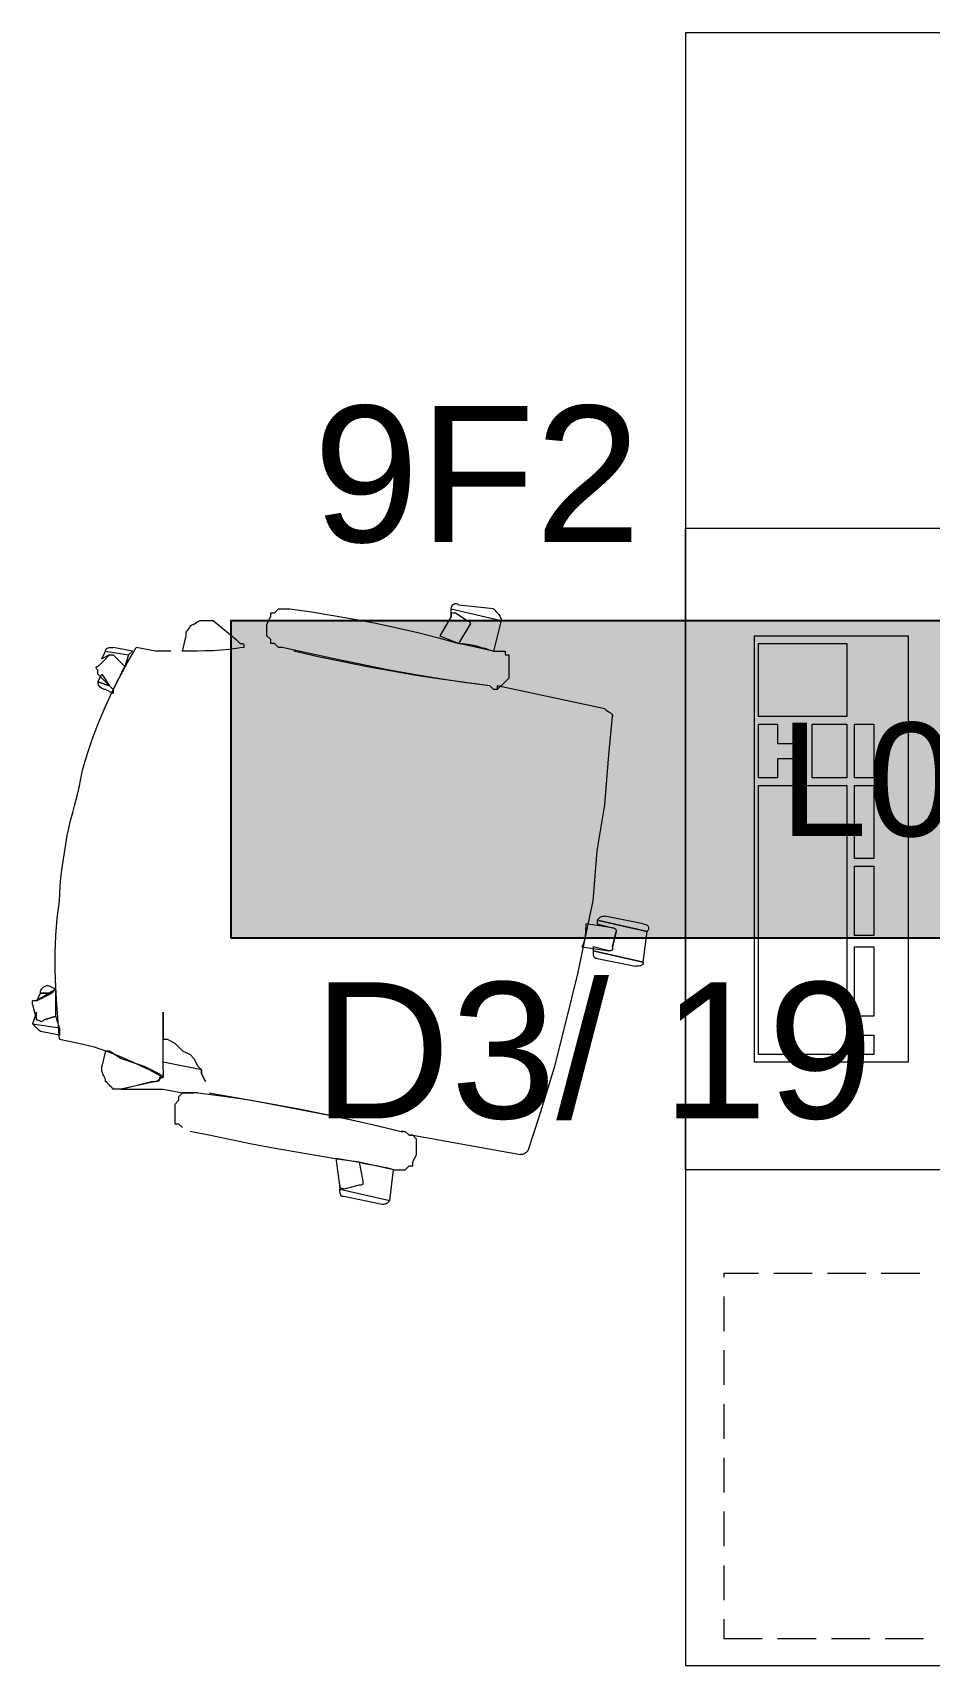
# Model space of a CAD drawing. Header units: millimetres. Extents: x 71769 to 78969, y 7991 to 11789.
# Drawn here: x 73954 to 74052.9, y 11140.2 to 11320.1 of the extents above; entities that cross this region are included whole.
import ezdxf
from ezdxf.enums import TextEntityAlignment as Align

# ---------------------------------------------------------------- set-up
doc = ezdxf.new("R2010")
doc.units = ezdxf.units.MM
doc.header["$LTSCALE"] = 5
doc.header["$MEASUREMENT"] = 0
doc.linetypes.add('AUSGEZOGEN', pattern=[0])
doc.layers.get('0').update_dxf_attribs({"linetype": 'CONTINUOUS'})
doc.layers.add('204_180704_Marc Cain Einrichtung#Maßlinie 1_100', color=7, linetype='AUSGEZOGEN', lineweight=18)
doc.layers.add('E_BEL', color=1, linetype='CONTINUOUS')
doc.styles.add('ARIAL', font='arial.ttf')

# ---------------------------------------------------------------- blocks, each defined once
blk = doc.blocks.new('LED Leuchte')
at = {"true_color": 0xf8f6b0}
h = blk.add_hatch(color=51, dxfattribs=at)
h.dxf.hatch_style = 1
h.paths.add_polyline_path([(0.5, 1), (-0.5, 1), (-0.5, 0), (0.5, 0)])
blk.add_lwpolyline([(-0.5, 0), (-0.5, 1), (0.5, 1), (0.5, 0), (-0.5, 0)])
at = {"style": 'ARIAL'}
for tag, p in [('LED', (0, 0.5)), ('STROMKREIS', (-0.0092, -0.3367)), ('SCHALTKREIS', (-0.0092, -0.5167)), ('FREI1', (-0.0092, -0.6967)), ('FREI2', (-0.0092, -0.889)), ('FREI3', (-0.0092, -1.0567))]:
    blk.add_attdef(tag, text='', height=0.15, dxfattribs=at).set_placement(p, align=Align.MIDDLE_CENTER)
blk.add_attdef('TYP', text='', height=0.15, dxfattribs=at).set_placement((-0.0092, -0.1567), align=Align.MIDDLE)

msp = doc.modelspace()

# ---------------------------------------------------------------- linework, layer by layer
at = {"layer": '204_180704_Marc Cain Einrichtung#Maßlinie 1_100', "color": 251, "linetype": 'AUSGEZOGEN', "lineweight": 13, "true_color": 0x494949}
for p, q in [((74125.89, 11320.06), (74025.98, 11320.06)), ((74025.98, 11320.06), (74025.98, 11140.15)), ((74025.98, 11140.15), (74125.89, 11140.15))]:
    msp.add_line(p, q, dxfattribs=at)
at = {"layer": '204_180704_Marc Cain Einrichtung#Maßlinie 1_100', "color": 18, "linetype": 'AUSGEZOGEN', "lineweight": 13, "true_color": 0x000000}
for p, q in [((74004.82, 11256.57), (74001.01, 11256.99)), ((74000.16, 11255.72), (73998.89, 11253.6)), ((74000.16, 11256.57), (74005.67, 11255.3)), ((74000.16, 11256.14), (74000.16, 11255.72)), ((74001.86, 11255.3), (74000.59, 11256.14)), ((74001.86, 11255.3), (74000.59, 11256.14)), ((73998.89, 11253.6), (74001.01, 11252.76)), ((74001.01, 11252.76), (74002.28, 11254.87)), ((73967.57, 11251.91), (73965.45, 11252.33)), ((73969.26, 11251.91), (73967.57, 11251.91)), ((73962.49, 11251.49), (73962.91, 11251.49)), ((74004.82, 11247.68), (74004.4, 11248.1)), ((74005.24, 11248.1), (74005.24, 11247.68)), ((74017.09, 11245.56), (74005.24, 11248.1)), ((74005.24, 11247.68), (74004.82, 11247.68)), ((74017.52, 11240.48), (74017.94, 11244.71)), ((74017.09, 11234.98), (74017.52, 11240.48)), ((74016.25, 11229.9), (74017.09, 11234.98)), ((74015.82, 11224.39), (74016.25, 11229.9)), ((74014.98, 11220.58), (74015.82, 11224.39)), ((74017.94, 11221.43), (74014.98, 11221.85)), ((74016.25, 11222.28), (74016.25, 11221.85)), ((74021.75, 11221.01), (74016.25, 11222.28)), ((74016.25, 11222.28), (74021.75, 11221.01)), ((74016.25, 11221.85), (74017.94, 11221.43)), ((74021.33, 11221.85), (74017.09, 11222.7)), ((74017.94, 11219.31), (74018.36, 11221.01)), ((74018.36, 11221.01), (74017.94, 11219.31)), ((74021.33, 11217.62), (74021.75, 11221.01)), ((74014.13, 11216.35), (74014.98, 11220.58)), ((74014.55, 11219.31), (74017.52, 11218.89)), ((74015.82, 11219.31), (74015.82, 11218.89)), ((74017.52, 11218.89), (74015.82, 11219.31)), ((74015.82, 11218.89), (74021.33, 11217.62)), ((74021.33, 11217.62), (74015.82, 11218.89)), ((74016.25, 11218.04), (74020.48, 11217.2)), ((74012.86, 11211.27), (74014.13, 11216.35)), ((73956.56, 11214.66), (73954.44, 11213.39)), ((73954.44, 11213.39), (73956.14, 11214.23)), ((73954.87, 11214.23), (73954.44, 11213.39)), ((73954.87, 11214.23), (73956.14, 11214.23)), ((73956.14, 11214.23), (73954.87, 11214.23)), ((73956.56, 11214.66), (73955.71, 11215.08)), ((73956.14, 11214.23), (73956.56, 11214.66)), ((73956.56, 11214.66), (73956.56, 11214.66)), ((73954.44, 11213.39), (73954.02, 11213.39)), ((73954.02, 11212.96), (73954.44, 11211.27)), ((73954.44, 11212.12), (73954.02, 11210.85)), ((73954.44, 11211.27), (73954.44, 11212.12)), ((73968.41, 11209.15), (73968.41, 11212.12)), ((73968.41, 11212.12), (73968.41, 11209.15)), ((73954.02, 11210.85), (73956.98, 11210.42)), ((73955.29, 11211.27), (73956.56, 11211.69)), ((73956.56, 11211.69), (73955.29, 11211.27)), ((73956.98, 11210.42), (73956.56, 11211.69)), ((74011.59, 11206.19), (74012.86, 11211.27)), ((73956.98, 11209.15), (73959.1, 11208.73)), ((73959.1, 11208.73), (73960.79, 11208.31)), ((73968.41, 11206.61), (73968.41, 11209.15)), ((73968.41, 11209.15), (73968.84, 11209.15)), ((73968.41, 11209.15), (73968.41, 11209.15)), ((73968.84, 11209.15), (73969.68, 11208.73)), ((73969.68, 11208.73), (73970.11, 11208.31)), ((73960.79, 11208.31), (73962.06, 11207.88)), ((73962.06, 11207.88), (73961.64, 11206.19)), ((73962.06, 11207.88), (73962.49, 11207.88)), ((73962.06, 11207.88), (73962.06, 11207.88)), ((73962.49, 11207.88), (73963.76, 11207.04)), ((73963.76, 11207.04), (73966.3, 11206.19)), ((73972.65, 11205.77), (73968.41, 11206.61)), ((73970.11, 11208.31), (73970.53, 11207.88)), ((73970.53, 11207.88), (73971.38, 11207.46)), ((73971.38, 11207.46), (73971.8, 11207.04)), ((73971.8, 11207.04), (73972.22, 11206.19)), ((73966.3, 11206.19), (73967.99, 11205.34)), ((73967.99, 11205.34), (73968.41, 11204.92)), ((73968.41, 11204.92), (73967.99, 11204.92)), ((73968.41, 11205.77), (73968.41, 11205.34)), ((73968.41, 11205.34), (73968.41, 11204.92)), ((73968.41, 11205.34), (73968.41, 11205.34)), ((73968.41, 11204.92), (73968.41, 11205.34)), ((73968.41, 11204.92), (73968.41, 11204.92)), ((73968.41, 11204.92), (73968.41, 11204.92)), ((73972.22, 11206.19), (73972.65, 11205.77)), ((73972.65, 11205.34), (73972.65, 11205.77)), ((73972.65, 11205.77), (73972.65, 11205.34)), ((73973.07, 11204.5), (73972.65, 11205.34)), ((73972.65, 11205.34), (73973.07, 11204.5)), ((74009.9, 11200.69), (74011.59, 11206.19)), ((73967.57, 11204.5), (73963.76, 11203.65)), ((73963.76, 11203.65), (73968.41, 11203.65)), ((73968.41, 11203.65), (73970.53, 11203.23)), ((73970.53, 11203.23), (73970.11, 11202.8)), ((73970.53, 11203.23), (73970.53, 11203.23)), ((73970.95, 11203.23), (73970.53, 11203.23)), ((73970.53, 11203.23), (73970.95, 11203.23)), ((73970.53, 11203.23), (73970.53, 11203.23)), ((73970.95, 11203.23), (73970.95, 11203.23)), ((73971.38, 11203.23), (73970.95, 11203.23)), ((73970.95, 11203.23), (73971.38, 11203.23)), ((73970.95, 11203.23), (73970.95, 11203.23)), ((73971.38, 11203.23), (73971.38, 11203.23)), ((73972.22, 11203.23), (73971.38, 11203.23)), ((73971.38, 11203.23), (73971.8, 11203.23)), ((73971.38, 11203.23), (73971.38, 11203.23)), ((73970.11, 11202.38), (73969.68, 11201.96)), ((73969.68, 11201.96), (73969.68, 11201.53)), ((73969.68, 11201.53), (73969.68, 11200.69)), ((73970.11, 11202.8), (73970.11, 11202.38)), ((73969.68, 11200.69), (73969.68, 11200.26)), ((73969.68, 11200.26), (73969.68, 11199.84)), ((73969.68, 11199.84), (73970.11, 11199.84)), ((73970.11, 11199.84), (73970.53, 11199.42)), ((74008.63, 11196.88), (74009.9, 11200.69)), ((73995.08, 11198.99), (73994.66, 11198.99)), ((73994.66, 11198.99), (73995.08, 11198.99)), ((73995.51, 11198.57), (73995.08, 11198.99)), ((73995.08, 11198.99), (73995.51, 11198.57)), ((73995.93, 11198.57), (73995.51, 11198.57)), ((73995.51, 11198.57), (73995.93, 11198.57)), ((73996.35, 11198.15), (73995.93, 11198.57)), ((73995.93, 11198.57), (74007.78, 11196.45)), ((73996.35, 11197.72), (73996.35, 11198.15)), ((73996.35, 11197.3), (73996.35, 11197.72)), ((73995.93, 11195.61), (73996.35, 11196.45)), ((73996.35, 11196.88), (73996.35, 11197.3)), ((73996.35, 11196.45), (73996.35, 11196.88)), ((73990, 11195.61), (73990.43, 11193.49)), ((73993.81, 11194.76), (73990, 11195.61)), ((73993.39, 11191.37), (73993.81, 11194.76)), ((73993.81, 11194.76), (73994.66, 11194.76)), ((73994.66, 11194.76), (73995.08, 11194.76)), ((73995.08, 11194.76), (73995.51, 11195.18)), ((73995.08, 11194.76), (73995.08, 11194.76)), ((73995.51, 11195.18), (73995.93, 11195.18)), ((73995.93, 11195.18), (73995.93, 11195.61)), ((73987.89, 11193.07), (73987.89, 11192.64)), ((73987.89, 11193.07), (73987.89, 11193.07)), ((73987.89, 11192.64), (73993.39, 11191.37)), ((73990, 11193.07), (73988.31, 11192.64)), ((74039.95, 11183.33), (74035.72, 11183.33)), ((74045.88, 11183.33), (74041.65, 11183.33)), ((74051.81, 11183.33), (74047.57, 11183.33)), ((74030.22, 11180.79), (74030.22, 11176.98)), ((74030.22, 11174.87), (74030.22, 11171.06)), ((74030.22, 11168.94), (74030.22, 11165.13)), ((74030.22, 11163.01), (74030.22, 11159.2)), ((74030.22, 11157.09), (74030.22, 11153.28)), ((74030.22, 11151.16), (74030.22, 11147.35)), ((74030.22, 11145.23), (74030.22, 11143.12)), ((74030.22, 11143.12), (74034.45, 11143.12)), ((74036.14, 11143.12), (74040.38, 11143.12)), ((74042.07, 11143.12), (74046.3, 11143.12)), ((74048, 11143.12), (74052.23, 11143.12))]:
    msp.add_line(p, q, dxfattribs=at)
for points in [[(74025.98, 11265.46), (74076.78, 11265.46), (74076.78, 11194.76), (74025.98, 11194.76), (74025.98, 11265.46)], [(74000.16, 11256.57), (74000.18, 11256.72), (74000.23, 11256.87), (74000.32, 11257), (74000.43, 11257.09), (74000.55, 11257.15), (74000.7, 11257.16), (74000.85, 11257.11), (74000.93, 11257.05), (74001.01, 11256.99)], [(73972.65, 11255.3), (73972.81, 11255.3), (73972.96, 11255.3), (73973.12, 11255.3), (73973.28, 11255.3), (73973.44, 11255.3), (73973.6, 11255.3), (73973.76, 11255.3), (73973.92, 11255.3), (73976.46, 11253.18), (73976.88, 11252.76), (73976.95, 11252.76), (73977.02, 11252.75), (73977.12, 11252.75), (73977.2, 11252.73), (73977.25, 11252.7), (73977.28, 11252.65), (73977.3, 11252.58), (73977.3, 11252.47), (73977.3, 11252.33), (73976.9, 11252.26), (73976.49, 11252.19), (73975.65, 11252.09), (73974.79, 11252.01), (73973.92, 11251.96), (73973.04, 11251.93), (73972.18, 11251.92), (73971.34, 11251.91), (73970.53, 11251.91), (73970.95, 11253.6), (73970.95, 11254.03), (73971.09, 11254.18), (73971.2, 11254.34), (73971.3, 11254.48), (73971.38, 11254.61), (73971.46, 11254.72), (73971.55, 11254.8), (73971.66, 11254.85), (73971.8, 11254.87), (73971.96, 11255.01), (73972.11, 11255.12), (73972.25, 11255.19), (73972.38, 11255.24), (73972.49, 11255.27), (73972.57, 11255.29), (73972.63, 11255.29), (73972.65, 11255.3)], [(73981.54, 11252.33), (73981.11, 11252.33), (73980.9, 11252.54), (73980.69, 11252.76), (73980.48, 11252.76), (73980.27, 11252.76), (73980.27, 11253.18), (73979.84, 11253.6), (73979.84, 11254.03), (73979.84, 11254.45), (73979.84, 11254.87), (73980.27, 11255.72), (73980.27, 11256.14), (73980.69, 11256.14), (73981.11, 11256.57), (73981.54, 11256.57), (73981.96, 11256.57), (73982.38, 11256.57), (73984.76, 11256.23), (73987.14, 11255.85), (73989.5, 11255.43), (73991.85, 11254.98), (73994.19, 11254.48), (73996.49, 11253.95), (73998.77, 11253.37), (74001.01, 11252.76), (74001.48, 11252.74), (74001.96, 11252.68), (74002.44, 11252.6), (74002.91, 11252.49), (74003.39, 11252.36), (74003.87, 11252.22), (74004.34, 11252.07), (74004.82, 11251.91), (74005.67, 11251.91), (74006.09, 11251.91), (74006.09, 11251.49), (74006.51, 11251.49), (74006.51, 11251.06), (74006.51, 11250.64), (74006.51, 11249.79), (74006.51, 11249.37), (74006.51, 11248.95), (74006.09, 11248.52), (74005.67, 11248.1), (74005.45, 11247.89), (74005.24, 11247.68), (74004.82, 11247.68), (74004.4, 11248.1), (74001.54, 11248.45), (73998.68, 11248.88), (73995.82, 11249.36), (73992.97, 11249.9), (73990.11, 11250.47), (73987.25, 11251.08), (73984.39, 11251.7), (73981.54, 11252.33)], [(74000.16, 11256.14), (74000.16, 11255.72), (74000.16, 11256.57), (74005.67, 11255.3), (74004.82, 11251.91)], [(74000.16, 11256.14), (74000.37, 11256.14), (74000.59, 11256.14)], [(74000.16, 11256.14), (74000.17, 11256.14), (74000.18, 11256.14), (74000.21, 11256.14), (74000.27, 11256.14), (74000.34, 11256.14), (74000.45, 11256.14), (74000.52, 11256.14), (74000.59, 11256.14)], [(74001.86, 11255.3), (74001.99, 11255.28), (74002.1, 11255.23), (74002.18, 11255.16), (74002.23, 11255.08), (74002.26, 11255.01), (74002.27, 11254.94), (74002.28, 11254.89), (74002.28, 11254.88), (74002.28, 11254.87)], [(74001.86, 11255.3), (74001.99, 11255.28), (74002.1, 11255.23), (74002.18, 11255.16), (74002.23, 11255.08), (74002.26, 11255.01), (74002.27, 11254.94), (74002.28, 11254.89), (74002.28, 11254.88), (74002.28, 11254.87)], [(74004.82, 11256.57), (74004.98, 11256.41), (74005.13, 11256.25), (74005.27, 11256.09), (74005.4, 11255.93), (74005.51, 11255.77), (74005.59, 11255.61), (74005.65, 11255.45), (74005.67, 11255.3)], [(74004.82, 11251.91), (74001.01, 11252.76), (74002.28, 11254.87)], [(74050.54, 11206.61), (74033.6, 11206.61), (74033.6, 11253.6), (74050.54, 11253.6), (74050.54, 11206.61)], [(73956.98, 11209.15), (73956.91, 11210.11), (73956.83, 11211.06), (73956.69, 11212.96), (73956.57, 11214.87), (73956.51, 11216.77), (73956.5, 11218.68), (73956.57, 11220.58), (73956.72, 11222.49), (73956.98, 11224.39), (73957, 11225.21), (73957.06, 11226.05), (73957.14, 11226.93), (73957.25, 11227.83), (73957.38, 11228.75), (73957.52, 11229.69), (73957.67, 11230.64), (73957.83, 11231.59), (73958.01, 11232.4), (73958.21, 11233.25), (73958.44, 11234.13), (73958.68, 11235.03), (73958.91, 11235.95), (73959.14, 11236.89), (73959.35, 11237.83), (73959.52, 11238.79), (73960.04, 11240.53), (73960.63, 11242.27), (73961.29, 11244), (73962.01, 11245.72), (73962.79, 11247.41), (73963.63, 11249.08), (73964.52, 11250.73), (73964.98, 11251.53), (73965.45, 11252.33)], [(73962.49, 11251.49), (73961.64, 11251.06), (73962.06, 11251.91), (73964.6, 11251.49)], [(73962.06, 11251.91), (73962.08, 11252.05), (73962.14, 11252.15), (73962.22, 11252.23), (73962.33, 11252.28), (73962.46, 11252.31), (73962.6, 11252.33), (73962.75, 11252.33), (73962.91, 11252.33)], [(73962.06, 11251.91), (73964.6, 11251.49), (73965.03, 11251.91), (73962.91, 11252.33)], [(74004.4, 11248.1), (74001.7, 11248.44), (73999, 11248.81), (73996.3, 11249.23), (73993.6, 11249.69), (73990.9, 11250.18), (73988.2, 11250.72), (73985.5, 11251.29), (73982.81, 11251.91)], [(74034.03, 11244.71), (74034.03, 11252.76), (74043.76, 11252.76), (74043.76, 11244.71), (74034.03, 11244.71)], [(73962.91, 11247.68), (73961.22, 11249.37), (73961.22, 11249.79), (73961.2, 11249.81), (73961.16, 11249.86), (73961.11, 11249.93), (73961.06, 11250), (73961.03, 11250.08), (73961.04, 11250.15), (73961.1, 11250.2), (73961.22, 11250.22), (73961.85, 11250.85), (73962.49, 11251.49)], [(73962.49, 11251.49), (73962.91, 11251.49), (73963.54, 11250.85), (73964.18, 11250.22)], [(73964.6, 11251.49), (73964.18, 11250.22), (73962.91, 11251.49)], [(73962.91, 11247.68), (73963.07, 11247.99), (73963.23, 11248.31), (73963.39, 11248.63), (73963.54, 11248.95), (73963.7, 11249.26), (73963.86, 11249.58), (73964.02, 11249.9), (73964.18, 11250.22)], [(73962.49, 11248.1), (73961.22, 11248.52), (73961.64, 11249.37), (73962.49, 11248.1)], [(73961.22, 11248.52), (73962.49, 11248.1), (73962.91, 11247.68), (73962.91, 11247.25), (73962.06, 11247.68), (73961.91, 11247.69), (73961.75, 11247.75), (73961.61, 11247.83), (73961.48, 11247.94), (73961.37, 11248.07), (73961.29, 11248.21), (73961.24, 11248.36), (73961.23, 11248.44), (73961.22, 11248.52)], [(74017.09, 11245.56), (74017.25, 11245.42), (74017.41, 11245.31), (74017.55, 11245.22), (74017.68, 11245.14), (74017.78, 11245.05), (74017.87, 11244.96), (74017.92, 11244.85), (74017.94, 11244.71)], [(74034.03, 11237.94), (74034.03, 11243.87), (74036.14, 11243.87), (74036.14, 11241.75), (74037.84, 11241.75), (74037.84, 11240.06), (74036.14, 11240.06), (74036.14, 11237.94), (74034.03, 11237.94)], [(74039.95, 11237.94), (74039.95, 11243.87), (74043.76, 11243.87), (74043.76, 11237.94), (74039.95, 11237.94)], [(74044.61, 11237.94), (74044.61, 11243.87), (74046.73, 11243.87), (74046.73, 11237.94), (74044.61, 11237.94)], [(74034.03, 11207.46), (74034.03, 11237.09), (74043.76, 11237.09), (74043.76, 11207.46), (74034.03, 11207.46)], [(74044.61, 11229.05), (74044.61, 11237.09), (74046.73, 11237.09), (74046.73, 11229.05), (74044.61, 11229.05)], [(74044.61, 11220.58), (74044.61, 11228.2), (74046.73, 11228.2), (74046.73, 11220.58), (74044.61, 11220.58)], [(74014.98, 11221.85), (74014.98, 11221.54), (74014.97, 11221.22), (74014.96, 11220.9), (74014.93, 11220.58), (74014.87, 11220.27), (74014.8, 11219.95), (74014.69, 11219.63), (74014.55, 11219.31)], [(74016.25, 11222.28), (74016.39, 11222.42), (74016.5, 11222.52), (74016.59, 11222.6), (74016.67, 11222.65), (74016.75, 11222.68), (74016.84, 11222.69), (74016.95, 11222.7), (74017.02, 11222.7), (74017.09, 11222.7)], [(74017.94, 11221.43), (74018.08, 11221.41), (74018.19, 11221.36), (74018.26, 11221.3), (74018.31, 11221.22), (74018.34, 11221.14), (74018.36, 11221.07), (74018.36, 11221.02), (74018.36, 11221.01)], [(74017.94, 11221.43), (74018.08, 11221.41), (74018.19, 11221.36), (74018.26, 11221.3), (74018.31, 11221.22), (74018.34, 11221.14), (74018.36, 11221.07), (74018.36, 11221.02), (74018.36, 11221.01)], [(74021.33, 11221.85), (74021.48, 11221.83), (74021.63, 11221.78), (74021.76, 11221.7), (74021.86, 11221.59), (74021.91, 11221.46), (74021.92, 11221.32), (74021.87, 11221.16), (74021.81, 11221.09), (74021.75, 11221.01)], [(74017.94, 11219.31), (74017.94, 11219.17), (74017.93, 11219.07), (74017.92, 11218.99), (74017.89, 11218.94), (74017.84, 11218.91), (74017.76, 11218.9), (74017.66, 11218.89), (74017.52, 11218.89)], [(74017.94, 11219.31), (74017.94, 11219.17), (74017.93, 11219.07), (74017.92, 11218.99), (74017.89, 11218.94), (74017.84, 11218.91), (74017.76, 11218.9), (74017.66, 11218.89), (74017.52, 11218.89)], [(74044.61, 11211.69), (74044.61, 11219.31), (74046.73, 11219.31), (74046.73, 11211.69), (74044.61, 11211.69)], [(74016.25, 11218.04), (74016.11, 11218.06), (74016, 11218.12), (74015.93, 11218.2), (74015.88, 11218.31), (74015.85, 11218.44), (74015.83, 11218.58), (74015.83, 11218.73), (74015.83, 11218.81), (74015.82, 11218.89)], [(74021.33, 11217.62), (74021.32, 11217.55), (74021.31, 11217.48), (74021.26, 11217.38), (74021.17, 11217.3), (74021.06, 11217.25), (74020.94, 11217.22), (74020.79, 11217.2), (74020.64, 11217.2), (74020.48, 11217.2)], [(73954.87, 11214.23), (73954.89, 11214.39), (73954.94, 11214.54), (73955.02, 11214.69), (73955.13, 11214.82), (73955.26, 11214.92), (73955.4, 11215.01), (73955.56, 11215.06), (73955.63, 11215.07), (73955.71, 11215.08)], [(73956.56, 11211.69), (73956.56, 11212.01), (73956.56, 11212.34), (73956.56, 11212.67), (73956.56, 11213.02), (73956.56, 11213.38), (73956.56, 11213.78), (73956.56, 11214.2), (73956.56, 11214.66)], [(73954.02, 11212.96), (73954.02, 11213.18), (73954.02, 11213.39)], [(73954.87, 11210), (73954.71, 11210.16), (73954.56, 11210.31), (73954.41, 11210.45), (73954.28, 11210.58), (73954.18, 11210.69), (73954.09, 11210.77), (73954.04, 11210.83), (73954.02, 11210.85), (73956.98, 11210.42), (73956.98, 11209.58), (73954.87, 11210)], [(73955.29, 11211.27), (73955.15, 11211.15), (73955.04, 11211.09), (73954.95, 11211.08), (73954.87, 11211.11), (73954.79, 11211.16), (73954.7, 11211.21), (73954.58, 11211.25), (73954.51, 11211.26), (73954.44, 11211.27)], [(73955.29, 11211.27), (73955.15, 11211.15), (73955.04, 11211.09), (73954.95, 11211.08), (73954.87, 11211.11), (73954.79, 11211.16), (73954.7, 11211.21), (73954.58, 11211.25), (73954.44, 11211.27)], [(74044.61, 11207.46), (74044.61, 11209.58), (74046.73, 11209.58), (74046.73, 11207.46), (74044.61, 11207.46)], [(73962.06, 11207.88), (73962.86, 11207.57), (73963.65, 11207.24), (73964.44, 11206.91), (73965.24, 11206.56), (73966.03, 11206.19), (73966.83, 11205.8), (73967.62, 11205.38), (73968.41, 11204.92)], [(73968.41, 11205.77), (73968.41, 11205.84), (73968.41, 11205.91), (73968.41, 11206.02), (73968.41, 11206.11), (73968.41, 11206.19), (73968.41, 11206.27), (73968.41, 11206.36), (73968.41, 11206.47), (73968.41, 11206.61)], [(73968.41, 11205.77), (73968.41, 11205.91), (73968.41, 11206.02), (73968.41, 11206.11), (73968.41, 11206.19), (73968.41, 11206.27), (73968.41, 11206.36), (73968.41, 11206.47), (73968.41, 11206.61)], [(73961.64, 11205.77), (73961.64, 11205.77), (73961.64, 11205.79), (73961.64, 11205.82), (73961.64, 11205.87), (73961.64, 11205.95), (73961.64, 11206.05), (73961.64, 11206.19)], [(73962.06, 11204.5), (73962.05, 11204.66), (73962, 11204.81), (73961.93, 11204.97), (73961.85, 11205.13), (73961.77, 11205.29), (73961.71, 11205.45), (73961.66, 11205.61), (73961.64, 11205.77)], [(73968.41, 11204.92), (73968.27, 11204.9), (73968.16, 11204.85), (73968.07, 11204.79), (73967.99, 11204.71), (73967.91, 11204.63), (73967.82, 11204.56), (73967.71, 11204.52), (73967.57, 11204.5)], [(73967.99, 11204.92), (73967.99, 11204.78), (73967.98, 11204.68), (73967.97, 11204.6), (73967.94, 11204.55), (73967.89, 11204.52), (73967.81, 11204.5), (73967.71, 11204.5), (73967.57, 11204.5)], [(73968.41, 11205.77), (73968.41, 11205.56), (73968.41, 11205.49), (73968.41, 11205.41), (73968.41, 11205.34)], [(73962.91, 11203.65), (73962.77, 11203.79), (73962.66, 11203.9), (73962.57, 11203.99), (73962.49, 11204.07), (73962.41, 11204.16), (73962.31, 11204.25), (73962.2, 11204.36), (73962.06, 11204.5)], [(73963.76, 11203.65), (73963.62, 11203.65), (73963.51, 11203.65), (73963.41, 11203.65), (73963.33, 11203.65), (73963.25, 11203.65), (73963.16, 11203.65), (73963.05, 11203.65), (73962.91, 11203.65)], [(73963.76, 11203.65), (73967.14, 11204.5), (73967.35, 11204.5), (73967.57, 11204.5)], [(73972.22, 11203.23), (73975.08, 11202.87), (73977.93, 11202.45), (73980.77, 11201.96), (73983.6, 11201.43), (73986.41, 11200.85), (73989.19, 11200.25), (73991.94, 11199.63), (73994.66, 11198.99)], [(73973.49, 11203.23), (73976.19, 11202.75), (73978.88, 11202.27), (73981.57, 11201.78), (73984.23, 11201.27), (73986.88, 11200.74), (73989.51, 11200.19), (73992.1, 11199.61), (73994.66, 11198.99)], [(73993.81, 11194.76), (73993.34, 11194.9), (73992.86, 11195.01), (73992.38, 11195.1), (73991.91, 11195.18), (73991.43, 11195.27), (73990.95, 11195.36), (73990.48, 11195.47), (73990, 11195.61), (73987.62, 11195.94), (73985.25, 11196.32), (73982.88, 11196.72), (73980.53, 11197.14), (73978.2, 11197.59), (73975.89, 11198.05), (73973.62, 11198.52), (73971.38, 11198.99)], [(73987.89, 11193.07), (73987.46, 11196.03), (73990, 11195.61), (73990.43, 11193.49), (73990.42, 11193.35), (73990.42, 11193.25), (73990.4, 11193.17), (73990.37, 11193.12), (73990.32, 11193.09), (73990.25, 11193.07), (73990.14, 11193.07), (73990, 11193.07), (73989.16, 11192.86), (73988.31, 11192.64), (73988.29, 11192.65), (73988.24, 11192.65), (73988.18, 11192.67), (73988.1, 11192.7), (73988.02, 11192.75), (73987.95, 11192.82), (73987.9, 11192.93), (73987.9, 11192.97), (73987.89, 11193.02), (73987.89, 11193.07)], [(74008.63, 11196.88), (74008.49, 11196.74), (74008.38, 11196.63), (74008.29, 11196.56), (74008.2, 11196.51), (74008.12, 11196.48), (74008.03, 11196.46), (74007.92, 11196.46), (74007.78, 11196.45)], [(73988.31, 11192.64), (73988.29, 11192.65), (73988.24, 11192.65), (73988.18, 11192.67), (73988.1, 11192.7), (73988.02, 11192.75), (73987.95, 11192.82), (73987.9, 11192.93), (73987.89, 11193), (73987.89, 11193.07)], [(73993.39, 11191.37), (73993.25, 11191.23), (73993.14, 11191.13), (73993.05, 11191.05), (73992.97, 11191), (73992.88, 11190.97), (73992.79, 11190.96), (73992.68, 11190.95), (73992.54, 11190.95), (73988.31, 11191.8), (73988.17, 11191.82), (73988.06, 11191.87), (73987.99, 11191.95), (73987.94, 11192.06), (73987.91, 11192.19), (73987.89, 11192.33), (73987.89, 11192.49), (73987.89, 11192.64), (73990.64, 11192.01), (73993.39, 11191.37)], [(73990.43, 11193.49), (73990.42, 11193.35), (73990.42, 11193.25), (73990.4, 11193.17), (73990.37, 11193.12), (73990.32, 11193.09), (73990.25, 11193.07), (73990.14, 11193.07), (73990.07, 11193.07), (73990, 11193.07)], [(74034.03, 11183.33), (74030.22, 11183.33), (74030.22, 11182.91)]]:
    msp.add_lwpolyline(points, dxfattribs=at)

# ---------------------------------------------------------------- block references
at = {"layer": 'E_BEL'}
ref = msp.add_blockref('LED Leuchte', (74050.89, 11220.28), dxfattribs=dict(at, xscale=150, yscale=35, zscale=100))
ref.add_attrib('LED', 'L03', dxfattribs={"layer": '0', "height": 12.5, "style": 'ARIAL'}).set_placement((74050.89, 11237.78), align=Align.MIDDLE_CENTER)

# ---------------------------------------------------------------- texts
at = {"layer": 'E_BEL', "style": 'ARIAL'}
for s, p in [('9F2', (73984.95, 11263.94)), ('D3/ 19', (73984.95, 11200.43))]:
    msp.add_text(s, height=15, dxfattribs=at).set_placement(p)

doc.saveas('drawing.dxf')
